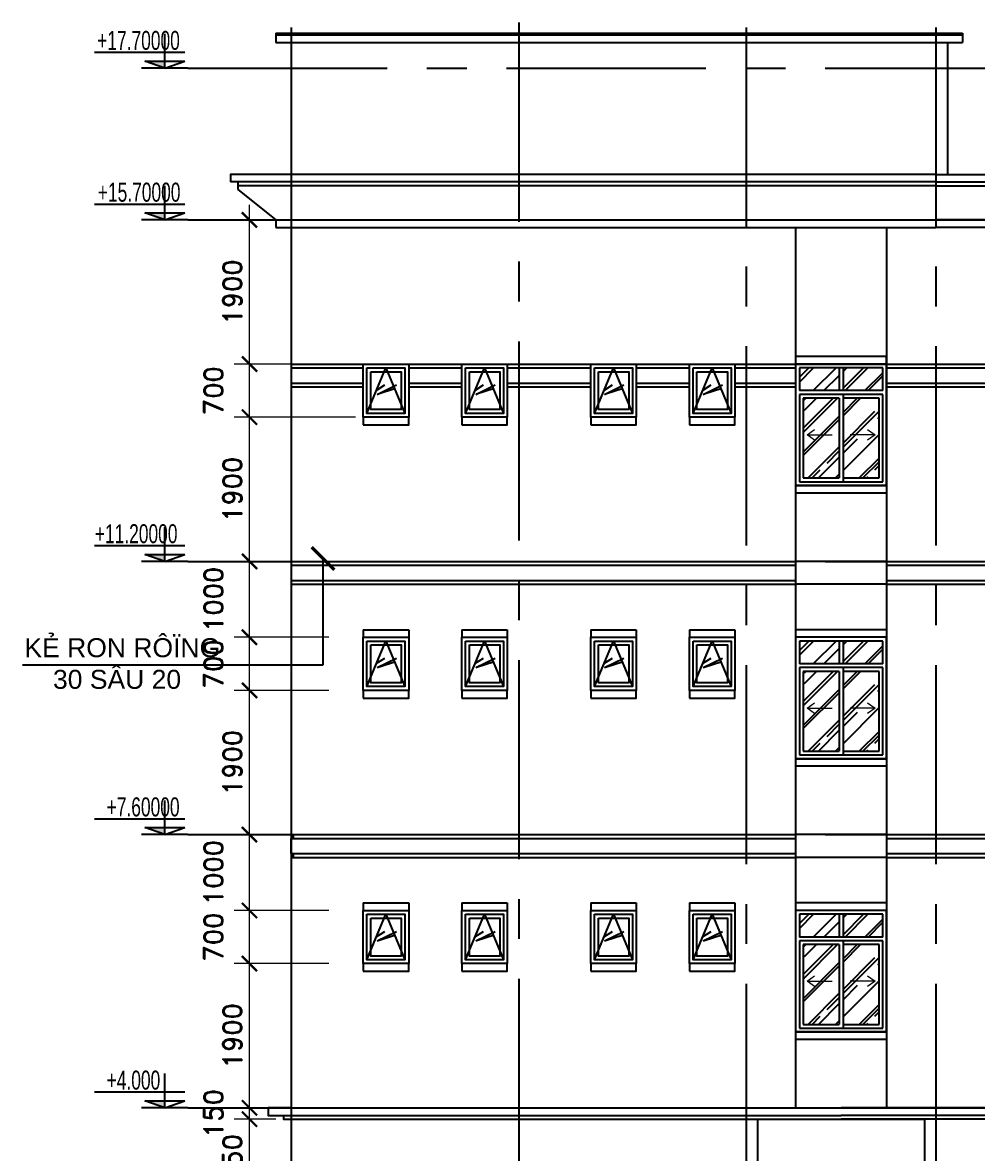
# Model space of a CAD drawing. Header units: inches. Extents: x 452443 to 881249, y 975131 to 1198310.
# Drawn here: x 569839 to 582423, y 1001827 to 1016727 of the extents above; entities that cross this region are included whole.
import ezdxf

# ---------------------------------------------------------------- set-up
doc = ezdxf.new("R2010")
doc.units = ezdxf.units.IN
doc.header["$LTSCALE"] = 3.5
doc.header["$MEASUREMENT"] = 0
doc.linetypes.add('CENTER', pattern=[2, 1.25, -0.25, 0.25, -0.25])
for name, color, linetype in [('DOOR-84', 84, 'Continuous'), ('GHICHU', 40, 'Continuous'), ('hatch vl', 4, 'Continuous'), ('Netthay_126', 126, 'Continuous'), ('text', 3, 'Continuous'), ('thuocdo', 3, 'Continuous'), ('Truc', 252, 'Continuous')]:
    doc.layers.add(name, color=color, linetype=linetype)
doc.styles.add('chu 1', font='VHELVEN0.TTF')
doc.styles.add('KICHTHUOC', font='VHELVCN0.TTF')
doc.styles.add('romand', font='romand.shx')
doc.dimstyles.new('TL100', dxfattribs={"dimscale": 100, "dimtxt": 2.5, "dimasz": 2, "dimexe": 2, "dimexo": 1, "dimgap": 1, "dimtad": 1, "dimdec": 0, "dimzin": 0, "dimdsep": 46, "dimtxsty": 'romand', "dimblk": 'ARCHTICK', "dimcen": 2, "dimdle": 2, "dimclrd": 256, "dimclre": 256, "dimclrt": 7, "dimadec": 0, "dimazin": 0, "dimtfac": 0.004, "dimtdec": 0, "dimtmove": 2, "dimatfit": 3, "dimfxl": 1, "dimtolj": 1, "dimtzin": 0, "dimlwd": 20, "dimlwe": 20, "dimarcsym": 1})
doc.dimstyles.new('TL20...', dxfattribs={"dimscale": 20, "dimtxt": 2.5, "dimasz": 2, "dimexe": 2, "dimexo": 2, "dimgap": 1, "dimtad": 1, "dimdec": 0, "dimzin": 0, "dimdsep": 46, "dimtxsty": 'chu 1', "dimblk": 'ARCHTICK', "dimcen": 2, "dimdle": 2, "dimclrd": 256, "dimclre": 256, "dimclrt": 256, "dimadec": 1, "dimazin": 0, "dimtfac": 1, "dimtdec": 0, "dimtix": 1, "dimtofl": 0, "dimtmove": 0, "dimatfit": 3, "dimldrblk": 'ARCHTICK', "dimfxl": 10, "dimfxlon": 1, "dimtolj": 1, "dimtzin": 0, "dimlwd": -1, "dimarcsym": 0})

# ---------------------------------------------------------------- blocks, each defined once
blk = doc.blocks.new('_ArchTick')
at = {"color": 0, "linetype": 'ByBlock', "const_width": 0.15}
blk.add_lwpolyline([(-0.5, -0.5), (0.5, 0.5)], dxfattribs=at)
blk = doc.blocks.new('*D2884')
at = {"layer": 'DEFPOINTS', "color": 0}
for p in [(572829, 1002278), (573277, 1002278), (573977, 1001028)]:
    blk.add_point(p, dxfattribs=at)
at = {"layer": 'thuocdo', "lineweight": 20}
for p, q in [((572829, 1000828), (572829, 1002478)), ((573177, 1002278), (572629, 1002278)), ((573877, 1001028), (572629, 1001028))]:
    blk.add_line(p, q, dxfattribs=at)
at = {"layer": 'thuocdo', "lineweight": 20, "xscale": 200, "yscale": 200, "zscale": 200}
for p, rotation in [((572829, 1002278), 90), ((572829, 1001028), 270)]:
    blk.add_blockref('_ArchTick', p, dxfattribs=dict(at, rotation=rotation))
at = {"layer": 'thuocdo', "color": 7, "insert": (572604, 1001653), "char_height": 250, "attachment_point": 5, "rotation": 90, "style": 'romand'}
blk.add_mtext('\\A1;1250', dxfattribs=at)
blk = doc.blocks.new('*D2885')
at = {"layer": 'DEFPOINTS', "color": 0}
for p in [(572829, 1002428), (573277, 1002428), (573277, 1002278)]:
    blk.add_point(p, dxfattribs=at)
at = {"layer": 'thuocdo', "lineweight": 20}
for p, q in [((573177, 1002428), (572629, 1002428)), ((572829, 1002278), (572829, 1002428)), ((573177, 1002278), (572629, 1002278))]:
    blk.add_line(p, q, dxfattribs=at)
at = {"layer": 'thuocdo', "color": 7, "insert": (572354, 1002353), "char_height": 250, "attachment_point": 5, "rotation": 90, "style": 'romand'}
blk.add_mtext('\\A1;150', dxfattribs=at)
blk = doc.blocks.new('*D2886')
at = {"layer": 'DEFPOINTS', "color": 0}
for p in [(572829, 1004328), (573977, 1004328), (573277, 1002428)]:
    blk.add_point(p, dxfattribs=at)
at = {"layer": 'thuocdo', "lineweight": 20}
for p, q in [((572829, 1002228), (572829, 1004528)), ((573877, 1004328), (572629, 1004328)), ((573177, 1002428), (572629, 1002428))]:
    blk.add_line(p, q, dxfattribs=at)
at = {"layer": 'thuocdo', "lineweight": 20, "xscale": 200, "yscale": 200, "zscale": 200}
for p, rotation in [((572829, 1004328), 90), ((572829, 1002428), 270)]:
    blk.add_blockref('_ArchTick', p, dxfattribs=dict(at, rotation=rotation))
at = {"layer": 'thuocdo', "color": 7, "insert": (572604, 1003378), "char_height": 250, "attachment_point": 5, "rotation": 90, "style": 'romand'}
blk.add_mtext('\\A1;1900', dxfattribs=at)
blk = doc.blocks.new('*D2887')
at = {"layer": 'DEFPOINTS', "color": 0}
for p in [(572829, 1005028), (573977, 1005028), (573977, 1004328)]:
    blk.add_point(p, dxfattribs=at)
at = {"layer": 'thuocdo', "lineweight": 20}
for p, q in [((572829, 1004128), (572829, 1005228)), ((573877, 1005028), (572629, 1005028)), ((573877, 1004328), (572629, 1004328))]:
    blk.add_line(p, q, dxfattribs=at)
at = {"layer": 'thuocdo', "lineweight": 20, "xscale": 200, "yscale": 200, "zscale": 200}
for p, rotation in [((572829, 1005028), 90), ((572829, 1004328), 270)]:
    blk.add_blockref('_ArchTick', p, dxfattribs=dict(at, rotation=rotation))
at = {"layer": 'thuocdo', "color": 7, "insert": (572354, 1004678), "char_height": 250, "attachment_point": 5, "rotation": 90, "style": 'romand'}
blk.add_mtext('\\A1;700', dxfattribs=at)
blk = doc.blocks.new('*D2888')
at = {"layer": 'DEFPOINTS', "color": 0}
for p in [(572829, 1006028), (573632, 1006028), (573977, 1005028)]:
    blk.add_point(p, dxfattribs=at)
at = {"layer": 'thuocdo', "lineweight": 20}
for p, q in [((572829, 1004828), (572829, 1006228)), ((573532, 1006028), (572629, 1006028)), ((573877, 1005028), (572629, 1005028))]:
    blk.add_line(p, q, dxfattribs=at)
at = {"layer": 'thuocdo', "lineweight": 20, "xscale": 200, "yscale": 200, "zscale": 200}
for p, rotation in [((572829, 1006028), 90), ((572829, 1005028), 270)]:
    blk.add_blockref('_ArchTick', p, dxfattribs=dict(at, rotation=rotation))
at = {"layer": 'thuocdo', "color": 7, "insert": (572354, 1005528), "char_height": 250, "attachment_point": 5, "rotation": 90, "style": 'romand'}
blk.add_mtext('\\A1;1000', dxfattribs=at)
blk = doc.blocks.new('*D2889')
at = {"layer": 'DEFPOINTS', "color": 0}
for p in [(572829, 1007928), (573977, 1007928), (573632, 1006028)]:
    blk.add_point(p, dxfattribs=at)
at = {"layer": 'thuocdo', "lineweight": 20}
for p, q in [((572829, 1005828), (572829, 1008128)), ((573877, 1007928), (572629, 1007928)), ((573532, 1006028), (572629, 1006028))]:
    blk.add_line(p, q, dxfattribs=at)
at = {"layer": 'thuocdo', "lineweight": 20, "xscale": 200, "yscale": 200, "zscale": 200}
for p, rotation in [((572829, 1007928), 90), ((572829, 1006028), 270)]:
    blk.add_blockref('_ArchTick', p, dxfattribs=dict(at, rotation=rotation))
at = {"layer": 'thuocdo', "color": 7, "insert": (572604, 1006978), "char_height": 250, "attachment_point": 5, "rotation": 90, "style": 'romand'}
blk.add_mtext('\\A1;1900', dxfattribs=at)
blk = doc.blocks.new('*D2890')
at = {"layer": 'DEFPOINTS', "color": 0}
for p in [(572829, 1008628), (573977, 1008628), (573977, 1007928)]:
    blk.add_point(p, dxfattribs=at)
at = {"layer": 'thuocdo', "lineweight": 20}
for p, q in [((572829, 1007728), (572829, 1008828)), ((573877, 1008628), (572629, 1008628)), ((573877, 1007928), (572629, 1007928))]:
    blk.add_line(p, q, dxfattribs=at)
at = {"layer": 'thuocdo', "lineweight": 20, "xscale": 200, "yscale": 200, "zscale": 200}
for p, rotation in [((572829, 1008628), 90), ((572829, 1007928), 270)]:
    blk.add_blockref('_ArchTick', p, dxfattribs=dict(at, rotation=rotation))
at = {"layer": 'thuocdo', "color": 7, "insert": (572354, 1008278), "char_height": 250, "attachment_point": 5, "rotation": 90, "style": 'romand'}
blk.add_mtext('\\A1;700', dxfattribs=at)
blk = doc.blocks.new('*D2891')
at = {"layer": 'DEFPOINTS', "color": 0}
for p in [(572829, 1009628), (573308, 1009628), (573977, 1008628)]:
    blk.add_point(p, dxfattribs=at)
at = {"layer": 'thuocdo', "lineweight": 20}
for p, q in [((572829, 1008428), (572829, 1009828)), ((573208, 1009628), (572629, 1009628)), ((573877, 1008628), (572629, 1008628))]:
    blk.add_line(p, q, dxfattribs=at)
at = {"layer": 'thuocdo', "lineweight": 20, "xscale": 200, "yscale": 200, "zscale": 200}
for p, rotation in [((572829, 1009628), 90), ((572829, 1008628), 270)]:
    blk.add_blockref('_ArchTick', p, dxfattribs=dict(at, rotation=rotation))
at = {"layer": 'thuocdo', "color": 7, "insert": (572354, 1009128), "char_height": 250, "attachment_point": 5, "rotation": 90, "style": 'romand'}
blk.add_mtext('\\A1;1000', dxfattribs=at)
blk = doc.blocks.new('*D2892')
at = {"layer": 'DEFPOINTS', "color": 0}
for p in [(572829, 1011528), (574327, 1011528), (573308, 1009628)]:
    blk.add_point(p, dxfattribs=at)
at = {"layer": 'thuocdo', "lineweight": 20}
for p, q in [((572829, 1009428), (572829, 1011728)), ((574227, 1011528), (572629, 1011528)), ((573208, 1009628), (572629, 1009628))]:
    blk.add_line(p, q, dxfattribs=at)
at = {"layer": 'thuocdo', "lineweight": 20, "xscale": 200, "yscale": 200, "zscale": 200}
for p, rotation in [((572829, 1011528), 90), ((572829, 1009628), 270)]:
    blk.add_blockref('_ArchTick', p, dxfattribs=dict(at, rotation=rotation))
at = {"layer": 'thuocdo', "color": 7, "insert": (572604, 1010578), "char_height": 250, "attachment_point": 5, "rotation": 90, "style": 'romand'}
blk.add_mtext('\\A1;1900', dxfattribs=at)
blk = doc.blocks.new('*D2893')
at = {"layer": 'DEFPOINTS', "color": 0}
for p in [(572829, 1012228), (574327, 1012228), (574327, 1011528)]:
    blk.add_point(p, dxfattribs=at)
at = {"layer": 'thuocdo', "lineweight": 20}
for p, q in [((572829, 1011328), (572829, 1012428)), ((574227, 1012228), (572629, 1012228)), ((574227, 1011528), (572629, 1011528))]:
    blk.add_line(p, q, dxfattribs=at)
at = {"layer": 'thuocdo', "lineweight": 20, "xscale": 200, "yscale": 200, "zscale": 200}
for p, rotation in [((572829, 1012228), 90), ((572829, 1011528), 270)]:
    blk.add_blockref('_ArchTick', p, dxfattribs=dict(at, rotation=rotation))
at = {"layer": 'thuocdo', "color": 7, "insert": (572354, 1011878), "char_height": 250, "attachment_point": 5, "rotation": 90, "style": 'romand'}
blk.add_mtext('\\A1;700', dxfattribs=at)
blk = doc.blocks.new('*D2894')
at = {"layer": 'DEFPOINTS', "color": 0}
for p in [(572731, 1014128), (572829, 1014128), (574327, 1012228)]:
    blk.add_point(p, dxfattribs=at)
at = {"layer": 'thuocdo', "lineweight": 20}
for p, q in [((572829, 1012028), (572829, 1014328)), ((572831, 1014128), (573029, 1014128)), ((574227, 1012228), (572629, 1012228))]:
    blk.add_line(p, q, dxfattribs=at)
at = {"layer": 'thuocdo', "lineweight": 20, "xscale": 200, "yscale": 200, "zscale": 200}
for p, rotation in [((572829, 1014128), 90), ((572829, 1012228), 270)]:
    blk.add_blockref('_ArchTick', p, dxfattribs=dict(at, rotation=rotation))
at = {"layer": 'thuocdo', "color": 7, "insert": (572604, 1013178), "char_height": 250, "attachment_point": 5, "rotation": 90, "style": 'romand'}
blk.add_mtext('\\A1;1900', dxfattribs=at)
blk = doc.blocks.new('CD')
at = {"ltscale": 50}
blk.add_hatch(color=256, dxfattribs=at).paths.add_polyline_path([(0, 69), (0, 0), (197, 69)])
for p, q in [((0, 0), (0, 335)), ((-196, 152), (688, 152)), ((-227, 0), (227, 0)), ((0, 0), (-197, 69)), ((197, 69), (-197, 69)), ((0, 0), (197, 69))]:
    blk.add_line(p, q, dxfattribs=at)
at = {"layer": 'text', "style": 'KICHTHUOC', "width": 0.8}
blk.add_attdef('%%P0.000', (17, 179), '', height=150, dxfattribs=at)

msp = doc.modelspace()

# ---------------------------------------------------------------- hatches: boundary and pattern name
at = {"layer": 'hatch vl'}
h = msp.add_hatch(dxfattribs=at)
h.set_pattern_fill('AR-RROOF', color=256, scale=15, angle=45)
h.set_pattern_definition([(45, (917009.52, 1845274.37), (323.28922, 862.10459), [5715, -762, 1905, -381]), (45, (917233.13, 1845767.4), (-627.7199, 88.90454), [1143, -125.73, 2286, -285.75]), (45, (916915.23, 1845638.07), (1220.41681, 1581.4231), [3048, -533.4, 1524, -381])])
h.paths.add_polyline_path([(581127.4, 1010727.6), (580652.4, 1010727.6), (580652.4, 1011777.6), (581127.4, 1011777.6)])
h.paths.add_polyline_path([(580602.4, 1010727.6), (580127.4, 1010727.6), (580127.4, 1011777.6), (580602.4, 1011777.6)])
h.paths.add_polyline_path([(580652.4, 1011877.6), (580652.4, 1012177.6), (581177.4, 1012177.6), (581177.4, 1011877.6)])
h.paths.add_polyline_path([(580602.4, 1012177.6), (580602.4, 1011877.6), (580077.4, 1011877.6), (580077.4, 1012177.6)])
h = msp.add_hatch(dxfattribs=at)
h.set_pattern_fill('AR-RROOF', color=256, scale=15, angle=45)
h.set_pattern_definition([(45, (917009.52, 1841674.37), (323.28922, 862.10459), [5715, -762, 1905, -381]), (45, (917233.13, 1842167.4), (-627.7199, 88.90454), [1143, -125.73, 2286, -285.75]), (45, (916915.23, 1842038.07), (1220.41681, 1581.4231), [3048, -533.4, 1524, -381])])
h.paths.add_polyline_path([(581127.4, 1007127.6), (580652.4, 1007127.6), (580652.4, 1008177.6), (581127.4, 1008177.6)])
h.paths.add_polyline_path([(580602.4, 1007127.6), (580127.4, 1007127.6), (580127.4, 1008177.6), (580602.4, 1008177.6)])
h.paths.add_polyline_path([(580652.4, 1008277.6), (580652.4, 1008577.6), (581177.4, 1008577.6), (581177.4, 1008277.6)])
h.paths.add_polyline_path([(580602.4, 1008577.6), (580602.4, 1008277.6), (580077.4, 1008277.6), (580077.4, 1008577.6)])
h = msp.add_hatch(dxfattribs=at)
h.set_pattern_fill('AR-RROOF', color=256, scale=15, angle=45)
h.set_pattern_definition([(45, (917009.52, 1838074.37), (323.28922, 862.10459), [5715, -762, 1905, -381]), (45, (917233.13, 1838567.4), (-627.7199, 88.90454), [1143, -125.73, 2286, -285.75]), (45, (916915.23, 1838438.07), (1220.41681, 1581.4231), [3048, -533.4, 1524, -381])])
h.paths.add_polyline_path([(581127.4, 1003527.6), (580652.4, 1003527.6), (580652.4, 1004577.6), (581127.4, 1004577.6)])
h.paths.add_polyline_path([(580602.4, 1003527.6), (580127.4, 1003527.6), (580127.4, 1004577.6), (580602.4, 1004577.6)])
h.paths.add_polyline_path([(580652.4, 1004677.6), (580652.4, 1004977.6), (581177.4, 1004977.6), (581177.4, 1004677.6)])
h.paths.add_polyline_path([(580602.4, 1004977.6), (580602.4, 1004677.6), (580077.4, 1004677.6), (580077.4, 1004977.6)])

# ---------------------------------------------------------------- linework, layer by layer
at = {"layer": 'DOOR-84'}
for p, q in [((581227.4, 1012227.6), (580027.4, 1012227.6)), ((581177.4, 1012177.6), (580077.4, 1012177.6)), ((580077.4, 1012177.6), (580077.4, 1011877.6)), ((581177.4, 1011877.6), (581177.4, 1012177.6)), ((581227.4, 1010627.6), (581227.4, 1012227.6)), ((581177.4, 1011877.6), (580077.4, 1011877.6)), ((581177.4, 1011827.6), (580077.4, 1011827.6)), ((580077.4, 1011827.6), (580077.4, 1010677.6)), ((580602.4, 1011777.6), (580127.4, 1011777.6)), ((580127.4, 1011777.6), (580127.4, 1010727.6)), ((581127.4, 1011777.6), (580652.4, 1011777.6)), ((581127.4, 1010727.6), (581127.4, 1011777.6)), ((581177.4, 1010677.6), (581177.4, 1011827.6)), ((580077.4, 1010677.6), (581177.4, 1010677.6)), ((580127.4, 1010727.6), (580602.4, 1010727.6)), ((580652.4, 1010727.6), (581127.4, 1010727.6)), ((580027.4, 1010627.6), (581227.4, 1010627.6)), ((581227.4, 1008627.6), (580027.4, 1008627.6)), ((581227.4, 1007027.6), (581227.4, 1008627.6)), ((580077.4, 1008577.6), (580077.4, 1008277.6)), ((581177.4, 1008577.6), (580077.4, 1008577.6)), ((581177.4, 1008277.6), (581177.4, 1008577.6)), ((581177.4, 1008277.6), (580077.4, 1008277.6)), ((581177.4, 1008227.6), (580077.4, 1008227.6)), ((580077.4, 1008227.6), (580077.4, 1007077.6)), ((580602.4, 1008177.6), (580127.4, 1008177.6)), ((580127.4, 1008177.6), (580127.4, 1007127.6)), ((581127.4, 1008177.6), (580652.4, 1008177.6)), ((581127.4, 1007127.6), (581127.4, 1008177.6)), ((581177.4, 1007077.6), (581177.4, 1008227.6)), ((580127.4, 1007127.6), (580602.4, 1007127.6)), ((580652.4, 1007127.6), (581127.4, 1007127.6)), ((580027.4, 1007027.6), (581227.4, 1007027.6)), ((580077.4, 1007077.6), (581177.4, 1007077.6)), ((581227.4, 1005027.6), (580027.4, 1005027.6)), ((581227.4, 1003427.6), (581227.4, 1005027.6)), ((581177.4, 1004977.6), (580077.4, 1004977.6)), ((580077.4, 1004977.6), (580077.4, 1004677.6)), ((581177.4, 1004677.6), (581177.4, 1004977.6)), ((581177.4, 1004677.6), (580077.4, 1004677.6)), ((581177.4, 1004627.6), (580077.4, 1004627.6)), ((580077.4, 1004627.6), (580077.4, 1003477.6)), ((580602.4, 1004577.6), (580127.4, 1004577.6)), ((580127.4, 1004577.6), (580127.4, 1003527.6)), ((581127.4, 1004577.6), (580652.4, 1004577.6)), ((581127.4, 1003527.6), (581127.4, 1004577.6)), ((581177.4, 1003477.6), (581177.4, 1004627.6)), ((580127.4, 1003527.6), (580602.4, 1003527.6)), ((580652.4, 1003527.6), (581127.4, 1003527.6)), ((580027.4, 1003427.6), (581227.4, 1003427.6)), ((580077.4, 1003477.6), (581177.4, 1003477.6))]:
    msp.add_line(p, q, dxfattribs=at)
for points in [[(574327.4, 1012227.6), (574927.4, 1012227.6), (574927.4, 1011527.6), (574327.4, 1011527.6)], [(574377.4, 1012177.6), (574877.4, 1012177.6), (574877.4, 1011577.6), (574377.4, 1011577.6)], [(575627.4, 1012227.6), (576227.4, 1012227.6), (576227.4, 1011527.6), (575627.4, 1011527.6)], [(575677.4, 1012177.6), (576177.4, 1012177.6), (576177.4, 1011577.6), (575677.4, 1011577.6)], [(577327.4, 1012227.6), (577927.4, 1012227.6), (577927.4, 1011527.6), (577327.4, 1011527.6)], [(577377.4, 1012177.6), (577877.4, 1012177.6), (577877.4, 1011577.6), (577377.4, 1011577.6)], [(578627.4, 1012227.6), (579227.4, 1012227.6), (579227.4, 1011527.6), (578627.4, 1011527.6)], [(578677.4, 1012177.6), (579177.4, 1012177.6), (579177.4, 1011577.6), (578677.4, 1011577.6)], [(574427.4, 1012127.6), (574827.4, 1012127.6), (574827.4, 1011627.6), (574427.4, 1011627.6)], [(575727.4, 1012127.6), (576127.4, 1012127.6), (576127.4, 1011627.6), (575727.4, 1011627.6)], [(577427.4, 1012127.6), (577827.4, 1012127.6), (577827.4, 1011627.6), (577427.4, 1011627.6)], [(578727.4, 1012127.6), (579127.4, 1012127.6), (579127.4, 1011627.6), (578727.4, 1011627.6)], [(574327.4, 1008627.6), (574927.4, 1008627.6), (574927.4, 1007927.6), (574327.4, 1007927.6)], [(575627.4, 1008627.6), (576227.4, 1008627.6), (576227.4, 1007927.6), (575627.4, 1007927.6)], [(577327.4, 1008627.6), (577927.4, 1008627.6), (577927.4, 1007927.6), (577327.4, 1007927.6)], [(578627.4, 1008627.6), (579227.4, 1008627.6), (579227.4, 1007927.6), (578627.4, 1007927.6)], [(574377.4, 1008577.6), (574877.4, 1008577.6), (574877.4, 1007977.6), (574377.4, 1007977.6)], [(574427.4, 1008527.6), (574827.4, 1008527.6), (574827.4, 1008027.6), (574427.4, 1008027.6)], [(575677.4, 1008577.6), (576177.4, 1008577.6), (576177.4, 1007977.6), (575677.4, 1007977.6)], [(575727.4, 1008527.6), (576127.4, 1008527.6), (576127.4, 1008027.6), (575727.4, 1008027.6)], [(577377.4, 1008577.6), (577877.4, 1008577.6), (577877.4, 1007977.6), (577377.4, 1007977.6)], [(577427.4, 1008527.6), (577827.4, 1008527.6), (577827.4, 1008027.6), (577427.4, 1008027.6)], [(578677.4, 1008577.6), (579177.4, 1008577.6), (579177.4, 1007977.6), (578677.4, 1007977.6)], [(578727.4, 1008527.6), (579127.4, 1008527.6), (579127.4, 1008027.6), (578727.4, 1008027.6)], [(574327.4, 1005027.6), (574927.4, 1005027.6), (574927.4, 1004327.6), (574327.4, 1004327.6)], [(575627.4, 1005027.6), (576227.4, 1005027.6), (576227.4, 1004327.6), (575627.4, 1004327.6)], [(577327.4, 1005027.6), (577927.4, 1005027.6), (577927.4, 1004327.6), (577327.4, 1004327.6)], [(578627.4, 1005027.6), (579227.4, 1005027.6), (579227.4, 1004327.6), (578627.4, 1004327.6)], [(574377.4, 1004977.6), (574877.4, 1004977.6), (574877.4, 1004377.6), (574377.4, 1004377.6)], [(574427.4, 1004927.6), (574827.4, 1004927.6), (574827.4, 1004427.6), (574427.4, 1004427.6)], [(575677.4, 1004977.6), (576177.4, 1004977.6), (576177.4, 1004377.6), (575677.4, 1004377.6)], [(575727.4, 1004927.6), (576127.4, 1004927.6), (576127.4, 1004427.6), (575727.4, 1004427.6)], [(577377.4, 1004977.6), (577877.4, 1004977.6), (577877.4, 1004377.6), (577377.4, 1004377.6)], [(577427.4, 1004927.6), (577827.4, 1004927.6), (577827.4, 1004427.6), (577427.4, 1004427.6)], [(578677.4, 1004977.6), (579177.4, 1004977.6), (579177.4, 1004377.6), (578677.4, 1004377.6)], [(578727.4, 1004927.6), (579127.4, 1004927.6), (579127.4, 1004427.6), (578727.4, 1004427.6)]]:
    msp.add_lwpolyline(points, close=True, dxfattribs=at)
for points in [[(574377.4, 1011577.6), (574627.4, 1012177.6), (574877.4, 1011577.6)], [(575677.4, 1011577.6), (575927.4, 1012177.6), (576177.4, 1011577.6)], [(577377.4, 1011577.6), (577627.4, 1012177.6), (577877.4, 1011577.6)], [(578677.4, 1011577.6), (578927.4, 1012177.6), (579177.4, 1011577.6)], [(580027.4, 1012227.6), (580027.4, 1010627.6)], [(580602.4, 1012177.6), (580602.4, 1011877.6)], [(580652.4, 1012177.6), (580652.4, 1011877.6)], [(574610.7, 1011948.1), (574494.1, 1011877.3)], [(574765.4, 1011948.4), (574510.5, 1011824.1)], [(574739.8, 1011900), (574523.2, 1011829.3)], [(575910.7, 1011948.1), (575794.1, 1011877.3)], [(576065.4, 1011948.4), (575810.5, 1011824.1)], [(576039.8, 1011900), (575823.2, 1011829.3)], [(577610.7, 1011948.1), (577494.1, 1011877.3)], [(577765.4, 1011948.4), (577510.5, 1011824.1)], [(577739.8, 1011900), (577523.2, 1011829.3)], [(578910.7, 1011948.1), (578794.1, 1011877.3)], [(579065.4, 1011948.4), (578810.5, 1011824.1)], [(579039.8, 1011900), (578823.2, 1011829.3)], [(580602.4, 1011777.6), (580602.4, 1010727.6)], [(580652.4, 1011827.6), (580652.4, 1010677.6)], [(580027.4, 1008627.6), (580027.4, 1007027.6)], [(574377.4, 1007977.6), (574627.4, 1008577.6), (574877.4, 1007977.6)], [(575677.4, 1007977.6), (575927.4, 1008577.6), (576177.4, 1007977.6)], [(577377.4, 1007977.6), (577627.4, 1008577.6), (577877.4, 1007977.6)], [(578677.4, 1007977.6), (578927.4, 1008577.6), (579177.4, 1007977.6)], [(580602.4, 1008577.6), (580602.4, 1008277.6)], [(580652.4, 1008577.6), (580652.4, 1008277.6)], [(574610.7, 1008348.1), (574494.1, 1008277.3)], [(574765.4, 1008348.4), (574510.5, 1008224.1)], [(574739.8, 1008300), (574523.2, 1008229.3)], [(575910.7, 1008348.1), (575794.1, 1008277.3)], [(576065.4, 1008348.4), (575810.5, 1008224.1)], [(576039.8, 1008300), (575823.2, 1008229.3)], [(577610.7, 1008348.1), (577494.1, 1008277.3)], [(577765.4, 1008348.4), (577510.5, 1008224.1)], [(577739.8, 1008300), (577523.2, 1008229.3)], [(578910.7, 1008348.1), (578794.1, 1008277.3)], [(579065.4, 1008348.4), (578810.5, 1008224.1)], [(579039.8, 1008300), (578823.2, 1008229.3)], [(580602.4, 1008177.6), (580602.4, 1007127.6)], [(580652.4, 1008227.6), (580652.4, 1007077.6)], [(580027.4, 1005027.6), (580027.4, 1003427.6)], [(574377.4, 1004377.6), (574627.4, 1004977.6), (574877.4, 1004377.6)], [(575677.4, 1004377.6), (575927.4, 1004977.6), (576177.4, 1004377.6)], [(577377.4, 1004377.6), (577627.4, 1004977.6), (577877.4, 1004377.6)], [(578677.4, 1004377.6), (578927.4, 1004977.6), (579177.4, 1004377.6)], [(580602.4, 1004977.6), (580602.4, 1004677.6)], [(580652.4, 1004977.6), (580652.4, 1004677.6)], [(574610.7, 1004748.1), (574494.1, 1004677.3)], [(574765.4, 1004748.4), (574510.5, 1004624.1)], [(575910.7, 1004748.1), (575794.1, 1004677.3)], [(576065.4, 1004748.4), (575810.5, 1004624.1)], [(577610.7, 1004748.1), (577494.1, 1004677.3)], [(577765.4, 1004748.4), (577510.5, 1004624.1)], [(578910.7, 1004748.1), (578794.1, 1004677.3)], [(579065.4, 1004748.4), (578810.5, 1004624.1)], [(574739.8, 1004700), (574523.2, 1004629.3)], [(576039.8, 1004700), (575823.2, 1004629.3)], [(577739.8, 1004700), (577523.2, 1004629.3)], [(579039.8, 1004700), (578823.2, 1004629.3)], [(580602.4, 1004577.6), (580602.4, 1003527.6)], [(580652.4, 1004627.6), (580652.4, 1003477.6)]]:
    msp.add_lwpolyline(points, dxfattribs=at)
at = {"layer": 'hatch vl'}
for points in [[(573377.4, 1012227.6), (574327.4, 1012227.6)], [(573377.4, 1012177.6), (574327.4, 1012177.6)], [(574927.4, 1012227.6), (575627.4, 1012227.6)], [(574927.4, 1012177.6), (575627.4, 1012177.6)], [(576227.4, 1012227.6), (577327.4, 1012227.6)], [(576227.4, 1012177.6), (577327.4, 1012177.6)], [(577927.4, 1012227.6), (578627.4, 1012227.6)], [(577927.4, 1012177.6), (578627.4, 1012177.6)], [(579227.4, 1012227.6), (580027.4, 1012227.6)], [(579227.4, 1012177.6), (580027.4, 1012177.6)], [(581227.4, 1012227.6), (582777.4, 1012227.6)], [(581227.4, 1012177.6), (582777.4, 1012177.6)], [(573377.4, 1011977.6), (574327.4, 1011977.6)], [(573377.4, 1011927.6), (574327.4, 1011927.6)], [(574927.4, 1011977.6), (575627.4, 1011977.6)], [(574927.4, 1011927.6), (575627.4, 1011927.6)], [(576227.4, 1011977.6), (577327.4, 1011977.6)], [(576227.4, 1011927.6), (577327.4, 1011927.6)], [(577927.4, 1011977.6), (578627.4, 1011977.6)], [(577927.4, 1011927.6), (578627.4, 1011927.6)], [(579227.4, 1011977.6), (580027.4, 1011977.6)], [(579227.4, 1011927.6), (580027.4, 1011927.6)], [(581227.4, 1011977.6), (582777.4, 1011977.6)], [(581227.4, 1011927.6), (582777.4, 1011927.6)], [(573377.4, 1009627.6), (580027.4, 1009627.6)], [(573377.4, 1009577.6), (580027.4, 1009577.6)], [(581227.4, 1009627.6), (582777.4, 1009627.6)], [(581227.4, 1009577.6), (582777.4, 1009577.6)], [(573377.4, 1009377.6), (580027.4, 1009377.6)], [(581227.4, 1009377.6), (582777.4, 1009377.6)], [(573377.4, 1009327.6), (580027.4, 1009327.6)], [(581227.4, 1009327.6), (582777.4, 1009327.6)], [(573377.4, 1006027.6), (580027.4, 1006027.6)], [(573377.4, 1005977.6), (580027.4, 1005977.6)], [(581227.4, 1006027.6), (582777.4, 1006027.6)], [(581227.4, 1005977.6), (582777.4, 1005977.6)], [(573377.4, 1005777.6), (580027.4, 1005777.6)], [(581227.4, 1005777.6), (582777.4, 1005777.6)], [(573377.4, 1005727.6), (580027.4, 1005727.6)], [(581227.4, 1005727.6), (582777.4, 1005727.6)]]:
    msp.add_lwpolyline(points, dxfattribs=at)
at = {"layer": 'Netthay_126'}
for p, q in [((573177.4, 1016586.5), (582227.4, 1016586.5)), ((573177.4, 1016566.5), (582227.4, 1016566.5)), ((573177.4, 1016466.5), (582227.4, 1016466.5)), ((581877.4, 1014627.6), (572577.4, 1014627.6)), ((572677.4, 1014627.6), (572677.4, 1014527.6)), ((581877.4, 1014577.6), (572677.4, 1014577.6)), ((581877.4, 1014627.6), (588677.4, 1014627.6)), ((581877.4, 1014577.6), (588577.4, 1014577.6))]:
    msp.add_line(p, q, dxfattribs=at)
for points in [[(573177.4, 1016586.5), (573177.4, 1016466.5)], [(582227.4, 1016586.5), (582227.4, 1016466.5)], [(573377.4, 1016466.5), (573377.4, 1014727.6)], [(582027.4, 1016466.5), (582027.4, 1014727.6)], [(581877.4, 1014727.6), (572577.4, 1014727.6), (572577.4, 1014627.6)], [(581877.4, 1014727.6), (588677.4, 1014727.6), (588677.4, 1014627.6)], [(572677.4, 1014527.6), (573177.4, 1014127.6), (573177.4, 1014027.6)], [(573177.4, 1014127.6), (581877.4, 1014127.6)], [(588077.4, 1014127.6), (581877.4, 1014127.6)], [(573177.4, 1014027.6), (581877.4, 1014027.6)], [(573377.4, 1014027.6), (573377.4, 1006027.6)], [(580027.4, 1014027.6), (580027.4, 1002427.6)], [(581227.4, 1014027.6), (581227.4, 1002427.6)], [(588077.4, 1014027.6), (581877.4, 1014027.6)], [(574327.4, 1012227.6), (574927.4, 1012227.6)], [(575627.4, 1012227.6), (576227.4, 1012227.6)], [(577327.4, 1012227.6), (577927.4, 1012227.6)], [(578627.4, 1012227.6), (579227.4, 1012227.6)], [(581227.4, 1010627.6), (580027.4, 1010627.6)], [(581227.4, 1010527.6), (580027.4, 1010527.6)], [(581227.4, 1009627.6), (580027.4, 1009627.6)], [(581227.4, 1009327.6), (580027.4, 1009327.6)], [(574327.4, 1008727.6), (574927.4, 1008727.6)], [(574327.4, 1008727.6), (574327.4, 1008627.6)], [(574327.4, 1008627.6), (574927.4, 1008627.6)], [(574927.4, 1008727.6), (574927.4, 1008627.6)], [(575627.4, 1008727.6), (576227.4, 1008727.6)], [(575627.4, 1008727.6), (575627.4, 1008627.6)], [(575627.4, 1008627.6), (576227.4, 1008627.6)], [(576227.4, 1008727.6), (576227.4, 1008627.6)], [(577327.4, 1008727.6), (577927.4, 1008727.6)], [(577327.4, 1008727.6), (577327.4, 1008627.6)], [(577327.4, 1008627.6), (577927.4, 1008627.6)], [(577927.4, 1008727.6), (577927.4, 1008627.6)], [(578627.4, 1008727.6), (579227.4, 1008727.6)], [(578627.4, 1008727.6), (578627.4, 1008627.6)], [(578627.4, 1008627.6), (579227.4, 1008627.6)], [(579227.4, 1008727.6), (579227.4, 1008627.6)], [(581227.4, 1008727.6), (580027.4, 1008727.6)], [(581227.4, 1008627.6), (580027.4, 1008627.6)], [(581227.4, 1007027.6), (580027.4, 1007027.6)], [(581227.4, 1006927.6), (580027.4, 1006927.6)], [(573377.4, 1005777.6), (573377.4, 1005977.6)], [(573377.4, 1005977.6), (573377.4, 1005777.6)], [(573407.4, 1005977.6), (573407.4, 1006027.6)], [(581227.4, 1006027.6), (580027.4, 1006027.6)], [(573407.4, 1005727.6), (573407.4, 1005777.6)], [(573377.4, 1005727.6), (573377.4, 1002427.6)], [(581227.4, 1005727.6), (580027.4, 1005727.6)], [(574327.4, 1005127.6), (574927.4, 1005127.6)], [(574327.4, 1005127.6), (574327.4, 1005027.6)], [(574327.4, 1005027.6), (574927.4, 1005027.6)], [(574927.4, 1005127.6), (574927.4, 1005027.6)], [(575627.4, 1005127.6), (576227.4, 1005127.6)], [(575627.4, 1005127.6), (575627.4, 1005027.6)], [(575627.4, 1005027.6), (576227.4, 1005027.6)], [(576227.4, 1005127.6), (576227.4, 1005027.6)], [(577327.4, 1005127.6), (577927.4, 1005127.6)], [(577327.4, 1005127.6), (577327.4, 1005027.6)], [(577327.4, 1005027.6), (577927.4, 1005027.6)], [(577927.4, 1005127.6), (577927.4, 1005027.6)], [(578627.4, 1005127.6), (579227.4, 1005127.6)], [(578627.4, 1005127.6), (578627.4, 1005027.6)], [(578627.4, 1005027.6), (579227.4, 1005027.6)], [(579227.4, 1005127.6), (579227.4, 1005027.6)], [(581227.4, 1005127.6), (580027.4, 1005127.6)], [(581227.4, 1005027.6), (580027.4, 1005027.6)], [(581227.4, 1003427.6), (580027.4, 1003427.6)], [(581227.4, 1003327.6), (580027.4, 1003327.6)], [(573377.4, 1002427.6), (573077.4, 1002427.6), (573077.4, 1002327.6), (573277.4, 1002327.6), (573277.4, 1002277.6), (573377.4, 1002277.6)], [(573377.4, 1002427.6), (580627.4, 1002427.6)], [(587877.4, 1002427.6), (580627.4, 1002427.6)], [(573277.4, 1002327.6), (580627.4, 1002327.6)], [(573377.4, 1002277.6), (573377.4, 998427.6)], [(573377.4, 1002277.6), (580627.4, 1002277.6)], [(579527.4, 997077.6), (579527.4, 1002277.6), (581727.4, 1002277.6), (581727.4, 997077.6)], [(587977.4, 1002327.6), (580627.4, 1002327.6)], [(587877.4, 1002277.6), (580627.4, 1002277.6)]]:
    msp.add_lwpolyline(points, dxfattribs=at)
for points in [[(580027.4, 1012227.6), (581227.4, 1012227.6), (581227.4, 1012327.6), (580027.4, 1012327.6)], [(574327.4, 1011427.6), (574927.4, 1011427.6), (574927.4, 1011527.6), (574327.4, 1011527.6)], [(575627.4, 1011427.6), (576227.4, 1011427.6), (576227.4, 1011527.6), (575627.4, 1011527.6)], [(577327.4, 1011427.6), (577927.4, 1011427.6), (577927.4, 1011527.6), (577327.4, 1011527.6)], [(578627.4, 1011427.6), (579227.4, 1011427.6), (579227.4, 1011527.6), (578627.4, 1011527.6)], [(574327.4, 1007827.6), (574927.4, 1007827.6), (574927.4, 1007927.6), (574327.4, 1007927.6)], [(575627.4, 1007827.6), (576227.4, 1007827.6), (576227.4, 1007927.6), (575627.4, 1007927.6)], [(577327.4, 1007827.6), (577927.4, 1007827.6), (577927.4, 1007927.6), (577327.4, 1007927.6)], [(578627.4, 1007827.6), (579227.4, 1007827.6), (579227.4, 1007927.6), (578627.4, 1007927.6)], [(574327.4, 1004227.6), (574927.4, 1004227.6), (574927.4, 1004327.6), (574327.4, 1004327.6)], [(575627.4, 1004227.6), (576227.4, 1004227.6), (576227.4, 1004327.6), (575627.4, 1004327.6)], [(577327.4, 1004227.6), (577927.4, 1004227.6), (577927.4, 1004327.6), (577327.4, 1004327.6)], [(578627.4, 1004227.6), (579227.4, 1004227.6), (579227.4, 1004327.6), (578627.4, 1004327.6)]]:
    msp.add_lwpolyline(points, close=True, dxfattribs=at)
at = {"layer": 'Truc', "linetype": 'CENTER', "ltscale": 600}
for p, q in [((572017.1, 1016127.6), (598279.7, 1016127.6)), ((572017.1, 1014127.6), (598279.7, 1014127.6)), ((572017.1, 1009627.6), (598279.7, 1009627.6)), ((572017.1, 1006027.6), (598279.7, 1006027.6)), ((572017.1, 1002427.6), (598279.7, 1002427.6))]:
    msp.add_line(p, q, dxfattribs=at)
for points in [[(573377.4, 1016661.8), (573377.4, 998427.6)], [(576377.4, 1016727.3), (576377.4, 994836.4)], [(579377.4, 1016661.8), (579377.4, 994771)], [(581877.4, 1016661.8), (581877.4, 994771)]]:
    msp.add_lwpolyline(points, dxfattribs=at)

# ---------------------------------------------------------------- block references
at = {"layer": 'GHICHU', "ltscale": 10}
ref = msp.add_blockref('CD', (571712.3, 1016127.6), dxfattribs=dict(at, xscale=-1.344000000273809, yscale=1.343999999458902, zscale=1.344))
ref.add_attrib('%%P0.000', '+17.70000', (570821.6, 1016367.8), dxfattribs={"layer": 'text', "height": 250, "style": 'KICHTHUOC', "width": 0.8})
ref = msp.add_blockref('CD', (571712.3, 1014127.6), dxfattribs=dict(at, xscale=-1.344000000273809, yscale=1.343999999458902, zscale=1.344))
ref.add_attrib('%%P0.000', '+15.70000', (570829.8, 1014367.8), dxfattribs={"layer": 'text', "height": 250, "style": 'KICHTHUOC', "width": 0.8})
ref = msp.add_blockref('CD', (571712.3, 1009627.6), dxfattribs=dict(at, xscale=-1.344000000273809, yscale=1.343999999458902, zscale=1.344))
ref.add_attrib('%%P0.000', '+11.20000', (570790.6, 1009867.8), dxfattribs={"layer": 'text', "height": 250, "style": 'KICHTHUOC', "width": 0.8})
ref = msp.add_blockref('CD', (571712.3, 1006027.6), dxfattribs=dict(at, xscale=-1.344000000273809, yscale=1.343999999458902, zscale=1.344))
ref.add_attrib('%%P0.000', '+7.60000', (570945.9, 1006267.8), dxfattribs={"layer": 'text', "height": 250, "style": 'KICHTHUOC', "width": 0.8})
ref = msp.add_blockref('CD', (571712.3, 1002427.6), dxfattribs=dict(at, xscale=-1.344000000273809, yscale=1.343999999458902, zscale=1.344))
ref.add_attrib('%%P0.000', '+4.000', (570945.9, 1002667.8), dxfattribs={"layer": 'text', "height": 250, "style": 'KICHTHUOC', "width": 0.8})

# ---------------------------------------------------------------- texts
at = {"insert": (569810.5, 1008280.4), "char_height": 250, "width": 2641.315, "attachment_point": 4, "style": 'chu 1'}
msp.add_mtext('{\\W0.533771; }KEÛ RON ROÂÏNG \\P{\\W4.41812; }30 SAÂU 20', dxfattribs=at)

# ---------------------------------------------------------------- dimensions: what is measured, and where the dimension line sits
at = {"layer": 'thuocdo'}
for base, p1, p2, picture, middle in [((572828.6, 1014127.6), (574327.4, 1012227.6), (572730.8, 1014127.6), '*D2894', (572603.6, 1013177.6)), ((572828.6, 1012227.6), (574327.4, 1011527.6), (574327.4, 1012227.6), '*D2893', (572353.6, 1011877.6)), ((572828.6, 1011527.6), (573308.5, 1009627.6), (574327.4, 1011527.6), '*D2892', (572603.6, 1010577.6)), ((572828.6, 1009627.6), (573977.4, 1008627.6), (573308.5, 1009627.6), '*D2891', (572353.6, 1009127.6)), ((572828.6, 1008627.6), (573977.4, 1007927.6), (573977.4, 1008627.6), '*D2890', (572353.6, 1008277.6)), ((572828.6, 1007927.6), (573631.6, 1006027.6), (573977.4, 1007927.6), '*D2889', (572603.6, 1006977.6)), ((572828.6, 1006027.6), (573977.4, 1005027.6), (573631.6, 1006027.6), '*D2888', (572353.6, 1005527.6)), ((572828.6, 1005027.6), (573977.4, 1004327.6), (573977.4, 1005027.6), '*D2887', (572353.6, 1004677.6)), ((572828.6, 1004327.6), (573277.4, 1002427.6), (573977.4, 1004327.6), '*D2886', (572603.6, 1003377.6)), ((572828.6, 1002427.6), (573277.4, 1002277.6), (573277.4, 1002427.6), '*D2885', (572353.6, 1002352.6)), ((572828.6, 1002277.6), (573977.4, 1001027.6), (573277.4, 1002277.6), '*D2884', (572603.6, 1001652.6))]:
    dim = msp.add_linear_dim(base=base, p1=p1, p2=p2, angle=90, dimstyle='TL100', override={"dimarcsym": 1}, dxfattribs=at)
    dim.commit()
    dim.dimension.update_dxf_attribs({"geometry": picture, "text_midpoint": middle})

# ---------------------------------------------------------------- leaders
msp.add_leader([(573797.8, 1009665.3), (573797.8, 1008258.3), (569838.7, 1008258.3)], dimstyle='TL20...', override={"dimasz": 15, "dimgap": 1, "dimtad": 0, "dimfxl": 7})
at = {"layer": 'DOOR-84'}
for points in [[(580178.3, 1011294.8), (580508.6, 1011294.8)], [(581076.5, 1011294.8), (580746.2, 1011294.8)], [(580178.3, 1007694.8), (580508.6, 1007694.8)], [(581076.5, 1007694.8), (580746.2, 1007694.8)], [(580178.3, 1004094.8), (580508.6, 1004094.8)], [(581076.5, 1004094.8), (580746.2, 1004094.8)]]:
    msp.add_leader(points, dimstyle='TL100', override={"dimasz": 1, "dimtad": 0, "dimldrblk": 'Open90', "dimarcsym": 1}, dxfattribs=at)

doc.saveas('drawing.dxf')
